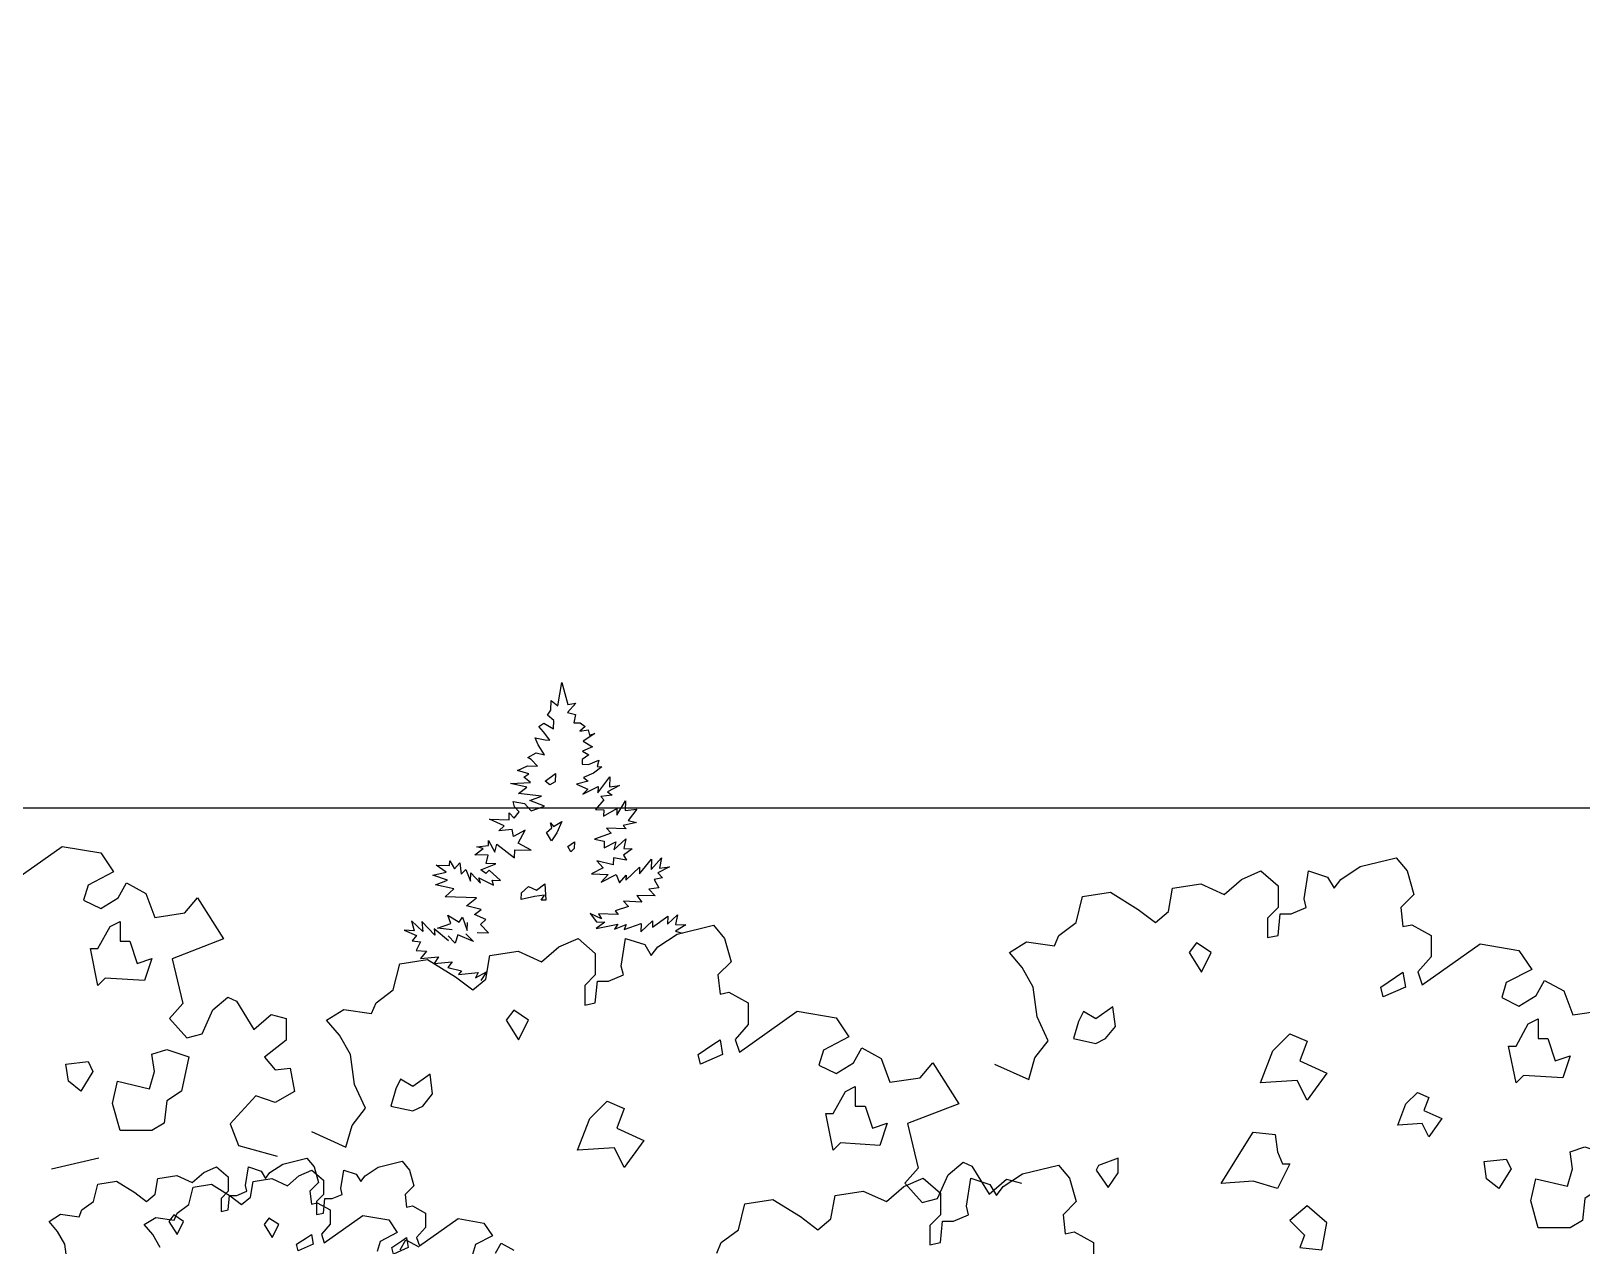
# Model space of a CAD drawing. Header units: inches. Extents: x -11 to 128, y 7 to 56.
# Drawn here: x 25.895 to 27.016, y 23.801 to 24.68 of the extents above; entities that cross this region are included whole.
import ezdxf

# ---------------------------------------------------------------- set-up
doc = ezdxf.new("R2010")
doc.units = ezdxf.units.IN
doc.header["$MEASUREMENT"] = 0
doc.layers.add('CAY', color=94, linetype='Continuous')
doc.layers.add('CAY-3', color=61, linetype='Continuous')
picture_1 = doc.add_image_def('image1.jpg', size_in_pixel=(1680, 1093))

# ---------------------------------------------------------------- blocks, each defined once
blk = doc.blocks.new('A$C76451831')
at = {"layer": 'CAY'}
for p, q in [((2471.8, 2031.9), (2478.5, 2069.3)), ((2478.5, 2069.3), (2487.7, 2034.1)), ((2455.4, 2016.6), (2460.6, 2024.6)), ((2460.6, 2024.6), (2461.2, 2040.4)), ((2461.2, 2040.4), (2471.8, 2031.9)), ((2500.9, 2036.3), (2487.3, 2020.9)), ((2487.7, 2034.1), (2500.9, 2036.3)), ((2441.2, 1998.5), (2449.5, 2003.7)), ((2449, 1990.1), (2441.2, 1998.5)), ((2449.5, 2003.7), (2465, 1995)), ((2465.5, 2008.1), (2455.4, 2016.6)), ((2465, 1995), (2465.5, 2008.1)), ((2487.3, 2020.9), (2500.3, 2017.8)), ((2500.3, 2017.8), (2497.6, 2004.7)), ((2497.6, 2004.7), (2508, 2004.3)), ((2515.9, 1998.6), (2507.5, 1990.8)), ((2508, 2004.3), (2515.9, 1998.6)), ((2435.1, 1980.1), (2451.3, 1976.8)), ((2440.1, 1969.1), (2435.1, 1980.1)), ((2459, 1976.6), (2449, 1990.1)), ((2451.3, 1976.8), (2459, 1976.6)), ((2507.5, 1990.8), (2520.7, 1993)), ((2531.4, 1987.2), (2512.4, 1974.7)), ((2512.4, 1974.7), (2527.9, 1966)), ((2520.7, 1993), (2523.1, 1984.8)), ((2523.1, 1984.8), (2531.4, 1987.2)), ((2423.5, 1948.4), (2437, 1956)), ((2437, 1956), (2450.4, 1952.9)), ((2450.4, 1952.9), (2440.1, 1969.1)), ((2522, 1953.1), (2511.3, 1945.3)), ((2527.9, 1966), (2511.8, 1958.9)), ((2511.8, 1958.9), (2522, 1953.1)), ((2407, 1927.6), (2423.1, 1935.2)), ((2425.3, 1922), (2407, 1927.6)), ((2423.1, 1935.2), (2438.9, 1934.7)), ((2428.9, 1945.4), (2423.5, 1948.4)), ((2438.9, 1934.7), (2428.9, 1945.4)), ((2511.3, 1945.3), (2511.1, 1937.6)), ((2511.1, 1937.6), (2521.5, 1937.2)), ((2521.5, 1937.2), (2538.1, 1944.4)), ((2542.7, 1933.8), (2529.2, 1923.4)), ((2538.1, 1944.4), (2535, 1934)), ((2535, 1934), (2542.7, 1933.8)), ((2395.4, 1906.7), (2427.6, 1908.3)), ((2421.9, 1900.8), (2395.4, 1906.7)), ((2408.4, 1890.4), (2421.9, 1900.8)), ((2417, 1916.8), (2425.3, 1922)), ((2427.6, 1908.3), (2417, 1916.8)), ((2520.6, 1910.5), (2501.8, 1905.7)), ((2501.8, 1905.7), (2520.1, 1897.4)), ((2512.1, 1889.5), (2536.6, 1901.8)), ((2529.2, 1923.4), (2513.1, 1916.2)), ((2513.1, 1916.2), (2520.6, 1910.5)), ((2536.2, 1891.4), (2555.7, 1917.4)), ((2536.6, 1901.8), (2536.2, 1891.4)), ((2571.1, 1903.3), (2552.1, 1893.5)), ((2555.7, 1917.4), (2555.1, 1901.1)), ((2555.1, 1901.1), (2571.1, 1903.3)), ((2402.2, 1869.3), (2399.8, 1877.6)), ((2399.8, 1877.6), (2418.2, 1874.2)), ((2445.4, 1886.4), (2408.4, 1890.4)), ((2418.2, 1874.2), (2428.7, 1862.9)), ((2426.6, 1879.3), (2445.4, 1886.4)), ((2450.3, 1870.4), (2426.6, 1879.3)), ((2520.1, 1897.4), (2512.1, 1889.5)), ((2546.2, 1880.1), (2532.6, 1864.8)), ((2559.6, 1887.8), (2541, 1885.8)), ((2541, 1885.8), (2546.2, 1880.1)), ((2552.1, 1893.5), (2559.6, 1887.8)), ((2566.7, 1855.4), (2580.6, 1878.9)), ((2580.6, 1878.9), (2580.1, 1863.1)), ((2361.6, 1849.4), (2393.3, 1848.3)), ((2385.3, 1838.2), (2361.6, 1849.4)), ((2393.3, 1848.3), (2393.7, 1859.2)), ((2393.7, 1859.2), (2401.6, 1850.7)), ((2401.6, 1850.7), (2409.6, 1860.9)), ((2409.6, 1860.9), (2402.2, 1869.3)), ((2428.7, 1862.9), (2450.3, 1870.4)), ((2532.6, 1864.8), (2545.7, 1864.3)), ((2545.3, 1853.9), (2567, 1866.3)), ((2545.7, 1864.3), (2545.3, 1853.9)), ((2567, 1866.3), (2566.7, 1855.4)), ((2580.1, 1863.1), (2599.2, 1865.2)), ((2599.2, 1865.2), (2585, 1847.1)), ((2376.8, 1830.3), (2385.3, 1838.2)), ((2398.2, 1832.3), (2376.8, 1830.3)), ((2400.5, 1821.3), (2398.2, 1832.3)), ((2419.5, 1831.5), (2400.5, 1821.3)), ((2407.9, 1810.6), (2419.5, 1831.5)), ((2557.5, 1826.7), (2530.9, 1816.8)), ((2581.8, 1833.6), (2550.1, 1834.7)), ((2550.1, 1834.7), (2557.5, 1826.7)), ((2598.4, 1843.9), (2577, 1839.2)), ((2577, 1839.2), (2581.8, 1833.6)), ((2585, 1847.1), (2598.4, 1843.9)), ((1580.1, 1739.3), (1673.3, 1805.4)), ((1673.3, 1805.4), (1735.8, 1794.7)), ((2338.3, 1791.8), (2351.8, 1801.7)), ((2341.5, 1804.8), (2360.1, 1806.9)), ((2351.8, 1801.7), (2341.5, 1804.8)), ((2360.1, 1806.9), (2360.4, 1815)), ((2360.4, 1815), (2370.2, 1796.1)), ((2370.2, 1796.1), (2373.4, 1809.1)), ((2373.4, 1809.1), (2402, 1786.8)), ((2402, 1786.8), (2402.5, 1799.9)), ((2402.5, 1799.9), (2428.8, 1799)), ((2428.8, 1799), (2407.9, 1810.6)), ((2530.9, 1816.8), (2546.6, 1813.5)), ((2546.6, 1813.5), (2546.3, 1803.1)), ((2546.3, 1803.1), (2565.2, 1812.8)), ((2562, 1799.8), (2581.2, 1817.7)), ((2565.2, 1812.8), (2562, 1799.8)), ((2591.5, 1801.5), (2577.6, 1791.1)), ((2581.2, 1817.7), (2577.9, 1802)), ((2577.9, 1802), (2591.5, 1801.5)), ((1735.8, 1794.7), (1756.4, 1764.1)), ((2292, 1763.9), (2276.1, 1775.3)), ((2276.1, 1775.3), (2297.4, 1774.6)), ((2297.4, 1774.6), (2297.7, 1782.3)), ((2297.7, 1782.3), (2305.3, 1768.9)), ((2305.3, 1768.9), (2313.9, 1779)), ((2313.9, 1779), (2315.9, 1760.3)), ((2359.6, 1791), (2338.3, 1791.8)), ((2347.9, 1767.4), (2372.2, 1777)), ((2356.4, 1777.5), (2359.6, 1791)), ((2372.2, 1777), (2356.4, 1777.5)), ((2561.2, 1775.8), (2534.7, 1782.2)), ((2534.7, 1782.2), (2545.1, 1770.9)), ((2561.5, 1786.7), (2561.2, 1775.8)), ((2582.7, 1783.2), (2561.5, 1786.7)), ((2577.6, 1791.1), (2582.7, 1783.2)), ((2603.3, 1761.2), (2622.6, 1784.5)), ((2622.1, 1768.2), (2639, 1786.7)), ((2622.6, 1784.5), (2622.1, 1768.2)), ((2639, 1786.7), (2635.8, 1770.5)), ((3764, 1772.8), (3822.4, 1787)), ((3822.4, 1787), (3840.1, 1765.7)), ((1756.4, 1764.1), (1715.1, 1742.8)), ((2270.6, 1759.2), (2292, 1763.9)), ((2294.3, 1750.7), (2270.6, 1759.2)), ((2275, 1743.2), (2294.3, 1750.7)), ((2315.9, 1760.3), (2323.9, 1768.2)), ((2323.9, 1768.2), (2331.4, 1749.4)), ((2331.4, 1749.4), (2331.9, 1762.5)), ((2331.9, 1762.5), (2347.1, 1746.1)), ((2347.1, 1746.1), (2344.7, 1754.4)), ((2344.7, 1754.4), (2368.3, 1742.7)), ((2355.9, 1761.7), (2347.9, 1767.4)), ((2361.5, 1766.9), (2355.9, 1761.7)), ((2379.5, 1750.4), (2361.5, 1766.9)), ((2365.9, 1750.9), (2379.5, 1750.4)), ((2368.3, 1742.7), (2365.9, 1750.9)), ((2545.1, 1770.9), (2526.2, 1761.2)), ((2526.2, 1761.2), (2552.9, 1760.2)), ((2552.9, 1760.2), (2541.6, 1747.5)), ((2541.6, 1747.5), (2566, 1759.8)), ((2566, 1759.8), (2571, 1746.5)), ((2571, 1746.5), (2581.9, 1759.2)), ((2581.6, 1751.1), (2603.6, 1771.6)), ((2581.9, 1759.2), (2581.6, 1751.1)), ((2603.6, 1771.6), (2603.3, 1761.2)), ((2640.2, 1754.5), (2627, 1752.2)), ((2627, 1752.2), (2634.6, 1738.8)), ((2651.7, 1772.6), (2632.8, 1762.9)), ((2632.8, 1762.9), (2640.2, 1754.5)), ((2635.8, 1770.5), (2651.7, 1772.6)), ((3545.3, 1728), (3573, 1752.2)), ((3573, 1752.2), (3604.2, 1765.7)), ((3604.2, 1765.7), (3631.9, 1741.6)), ((3673.8, 1720.9), (3680.9, 1765.7)), ((3680.9, 1765.7), (3711.5, 1755.7)), ((3711.5, 1755.7), (3722.2, 1738)), ((3722.2, 1738), (3732.8, 1752.2)), ((3732.8, 1752.2), (3764, 1772.8)), ((3840.1, 1765.7), (3850.7, 1728)), ((1715.1, 1742.8), (1708.1, 1718.6)), ((1763.5, 1722.2), (1777.1, 1746.4)), ((1777.1, 1746.4), (1808.3, 1729.3)), ((1808.3, 1729.3), (1822.5, 1690.9)), ((2304.2, 1736.7), (2275, 1743.2)), ((2290.6, 1724.1), (2304.2, 1736.7)), ((2340.9, 1722.3), (2290.6, 1724.1)), ((2628.7, 1725.4), (2599.3, 1726.4)), ((2599.3, 1726.4), (2607.1, 1715.7)), ((2634.6, 1738.8), (2618.3, 1736.6)), ((2618.3, 1736.6), (2628.7, 1725.4)), ((3306.5, 1682.6), (3317.1, 1724.4)), ((3317.1, 1724.4), (3361.9, 1731.5)), ((3361.9, 1731.5), (3406.7, 1703.8)), ((3455.6, 1700.3), (3462.1, 1738)), ((3462.1, 1738), (3507.5, 1745.1)), ((3507.5, 1745.1), (3545.3, 1728)), ((3631.9, 1741.6), (3631.9, 1706.7)), ((3850.7, 1728), (3829.5, 1706.7)), ((1708.1, 1718.6), (1735.8, 1705.1)), ((1735.8, 1705.1), (1763.5, 1722.2)), ((1870.8, 1698), (1891.4, 1722.2)), ((1891.4, 1722.2), (1933.3, 1656.1)), ((2324.6, 1709.7), (2340.9, 1722.3)), ((2348.4, 1703.5), (2324.6, 1709.7)), ((2337.7, 1695.7), (2348.4, 1703.5)), ((2585.5, 1708.3), (2564, 1701.4)), ((2564, 1701.4), (2569.2, 1695.7)), ((2577.7, 1716.8), (2585.5, 1708.3)), ((2607.1, 1715.7), (2577.7, 1716.8)), ((3406.7, 1703.8), (3434.4, 1682.6)), ((3434.4, 1682.6), (3455.6, 1700.3)), ((3631.9, 1706.7), (3614.8, 1689.6)), ((3653.2, 1696.7), (3677.3, 1706.7)), ((3677.3, 1706.7), (3673.8, 1720.9)), ((3829.5, 1706.7), (3833, 1676.1)), ((1822.5, 1690.9), (1870.8, 1698)), ((2236.3, 1685.2), (2240.6, 1669.3)), ((2254.4, 1667.9), (2236.3, 1685.2)), ((2252.8, 1684.1), (2254.4, 1667.9)), ((2273.6, 1662), (2252.8, 1684.1)), ((2278, 1673.7), (2299.6, 1681.1)), ((2294.6, 1694.5), (2313.2, 1683.4)), ((2299.6, 1681.1), (2294.6, 1694.5)), ((2313.2, 1683.4), (2318.5, 1691.4)), ((2318.5, 1691.4), (2325.9, 1669.8)), ((2325.9, 1669.8), (2326.4, 1682.9)), ((2356, 1687.3), (2337.7, 1695.7)), ((2347.5, 1679.5), (2356, 1687.3)), ((2360.2, 1665.9), (2347.5, 1679.5)), ((2524, 1697.3), (2533.9, 1683.8)), ((2542.3, 1688.5), (2524, 1697.3)), ((2547.5, 1683.4), (2533.6, 1673)), ((2533.6, 1673), (2568.7, 1679.9)), ((2533.9, 1683.8), (2547.5, 1683.4)), ((2569.2, 1695.7), (2537.1, 1696.9)), ((2537.1, 1696.9), (2542.3, 1688.5)), ((2568.7, 1679.9), (2563, 1671.9)), ((2563, 1671.9), (2581.8, 1679.4)), ((2578.8, 1671.4), (2605.9, 1681.3)), ((2581.8, 1679.4), (2578.8, 1671.4)), ((2605.4, 1667.7), (2624.6, 1685.6)), ((2605.9, 1681.3), (2605.4, 1667.7)), ((2624.3, 1675.2), (2648.9, 1693)), ((2624.6, 1685.6), (2624.3, 1675.2)), ((2648.4, 1679.8), (2664.8, 1695.1)), ((2648.9, 1693), (2648.4, 1679.8)), ((2677.9, 1678.8), (2661.2, 1668.5)), ((2664.8, 1695.1), (2661.6, 1679.4)), ((2661.6, 1679.4), (2677.9, 1678.8)), ((2664.3, 1664.1), (2722.6, 1678.3)), ((2722.6, 1678.3), (2740.3, 1657)), ((3278.8, 1661.9), (3306.5, 1682.6)), ((3614.8, 1689.6), (3614.8, 1658.4)), ((3631.9, 1661.9), (3635.5, 1696.7)), ((3635.5, 1696.7), (3653.2, 1696.7)), ((3833, 1676.1), (3847.2, 1679)), ((3847.2, 1679), (3878.4, 1661.9)), ((1933.3, 1656.1), (1850.8, 1624.3)), ((2224.6, 1670.4), (2244.1, 1661.9)), ((2240.6, 1669.3), (2224.6, 1670.4)), ((2244.1, 1661.9), (2237.2, 1653)), ((2237.2, 1653), (2250.5, 1651.6)), ((2250.5, 1651.6), (2243.7, 1637.7)), ((2272.6, 1672.4), (2273.6, 1662)), ((2295.9, 1653.3), (2272.6, 1672.4)), ((2301.9, 1670.6), (2278, 1673.7)), ((2306.7, 1649.3), (2295.1, 1661.4)), ((2310.8, 1662.9), (2306.7, 1649.3)), ((2336, 1652.2), (2310.8, 1662.9)), ((2323.9, 1664.2), (2336, 1652.2)), ((2341.7, 1666.5), (2360.2, 1665.9)), ((2473.2, 1643.5), (2504.5, 1657)), ((2504.5, 1657), (2532.2, 1632.9)), ((2574, 1612.2), (2581.1, 1657)), ((2581.1, 1657), (2611.8, 1647)), ((2633, 1643.5), (2664.3, 1664.1)), ((2661.2, 1668.5), (2672, 1665.4)), ((2740.3, 1657), (2750.9, 1619.3)), ((3199.2, 1634.2), (3226.9, 1651.3)), ((3226.9, 1651.3), (3271.7, 1644.8)), ((3271.7, 1644.8), (3278.8, 1661.9)), ((3614.8, 1658.4), (3631.9, 1661.9)), ((3878.4, 1661.9), (3878.4, 1627.1)), ((1850.8, 1624.3), (1867.9, 1552.3)), ((2243.7, 1637.7), (2260.2, 1636.6)), ((2260.2, 1636.6), (2250.4, 1624.7)), ((2250.4, 1624.7), (2279.7, 1627.6)), ((2279.7, 1627.6), (2272.6, 1616.4)), ((2355.9, 1591.6), (2362.4, 1629.3)), ((2362.4, 1629.3), (2407.8, 1636.4)), ((2407.8, 1636.4), (2445.5, 1619.3)), ((2445.5, 1619.3), (2473.2, 1643.5)), ((2532.2, 1632.9), (2532.2, 1598.1)), ((2611.8, 1647), (2622.4, 1629.3)), ((2622.4, 1629.3), (2633, 1643.5)), ((3219.8, 1610), (3199.2, 1634.2)), ((3878.4, 1627.1), (3857.2, 1602.9)), ((3864.3, 1582.3), (3957.4, 1648.4)), ((3957.4, 1648.4), (4019.9, 1637.7)), ((4019.9, 1637.7), (4040.5, 1607.1)), ((2206.7, 1573.9), (2217.3, 1615.8)), ((2217.3, 1615.8), (2262.1, 1622.8)), ((2262.1, 1622.8), (2306.9, 1595.1)), ((2272.6, 1616.4), (2301.9, 1619.3)), ((2301.9, 1619.3), (2294.6, 1610.4)), ((2294.6, 1610.4), (2316.5, 1604.8)), ((2316.5, 1604.8), (2311.6, 1598.8)), ((2311.6, 1598.8), (2343.6, 1601.9)), ((2339, 1593.3), (2356.7, 1603.2)), ((2343.6, 1601.9), (2339, 1593.3)), ((2356.7, 1603.2), (2347.6, 1589.1)), ((2577.6, 1598.1), (2574, 1612.2)), ((2750.9, 1619.3), (2729.7, 1598.1)), ((3237.5, 1578.7), (3219.8, 1610)), ((3857.2, 1602.9), (3864.3, 1582.3)), ((4040.5, 1607.1), (3999.3, 1585.8)), ((2179, 1553.2), (2206.7, 1573.9)), ((2306.9, 1595.1), (2334.7, 1573.9)), ((2334.7, 1573.9), (2355.9, 1591.6)), ((2532.2, 1598.1), (2515.1, 1580.9)), ((2515.1, 1580.9), (2515.1, 1549.7)), ((2532.2, 1553.2), (2535.7, 1588)), ((2535.7, 1588), (2553.4, 1588)), ((2553.4, 1588), (2577.6, 1598.1)), ((2729.7, 1598.1), (2733.2, 1567.4)), ((3244, 1530.4), (3237.5, 1578.7)), ((3999.3, 1585.8), (3992.2, 1561.6)), ((4047.6, 1565.2), (4061.2, 1589.4)), ((4061.2, 1589.4), (4092.4, 1572.3)), ((1867.9, 1552.3), (1846.6, 1528.1)), ((1916.2, 1541.7), (1940.4, 1562.3)), ((1940.4, 1562.3), (1954.5, 1555.8)), ((1954.5, 1555.8), (1982.2, 1510.4)), ((2171.9, 1536.1), (2179, 1553.2)), ((2515.1, 1549.7), (2532.2, 1553.2)), ((2733.2, 1567.4), (2747.4, 1570.3)), ((2747.4, 1570.3), (2778.6, 1553.2)), ((2778.6, 1553.2), (2778.6, 1518.4)), ((3992.2, 1561.6), (4019.9, 1548.1)), ((4019.9, 1548.1), (4047.6, 1565.2)), ((4092.4, 1572.3), (4106.6, 1533.9)), ((1846.6, 1528.1), (1874.3, 1496.9)), ((1899.1, 1503.3), (1916.2, 1541.7)), ((1982.2, 1510.4), (2010, 1534.6)), ((2010, 1534.6), (2034.1, 1528.1)), ((2034.1, 1528.1), (2034.1, 1493.3)), ((2099.4, 1525.5), (2127.1, 1542.6)), ((2120, 1501.3), (2099.4, 1525.5)), ((2127.1, 1542.6), (2171.9, 1536.1)), ((2764.5, 1473.6), (2857.6, 1539.7)), ((2857.6, 1539.7), (2920.1, 1529)), ((2920.1, 1529), (2940.8, 1498.4)), ((3261.7, 1492), (3244, 1530.4)), ((4106.6, 1533.9), (4154.9, 1541)), ((1874.3, 1496.9), (1899.1, 1503.3)), ((2137.7, 1470.1), (2120, 1501.3)), ((2778.6, 1518.4), (2757.4, 1494.2)), ((2034.1, 1493.3), (1999.3, 1465.6)), ((2757.4, 1494.2), (2764.5, 1473.6)), ((2899.5, 1477.1), (2892.4, 1452.9)), ((2940.8, 1498.4), (2899.5, 1477.1)), ((2947.9, 1456.5), (2961.4, 1480.7)), ((2961.4, 1480.7), (2992.7, 1463.6)), ((3240.4, 1464.3), (3261.7, 1492)), ((1999.3, 1465.6), (2016.4, 1445)), ((2144.2, 1421.7), (2137.7, 1470.1)), ((2892.4, 1452.9), (2920.1, 1439.4)), ((2920.1, 1439.4), (2947.9, 1456.5)), ((2992.7, 1463.6), (3006.8, 1425.2)), ((3055.2, 1432.3), (3075.8, 1456.5)), ((3075.8, 1456.5), (3117.7, 1390.4)), ((3175, 1454.3), (3230.4, 1429.5)), ((3230.4, 1429.5), (3240.4, 1464.3)), ((2016.4, 1445), (2040.6, 1447.9)), ((2040.6, 1447.9), (2047.7, 1410.1)), ((3006.8, 1425.2), (3055.2, 1432.3)), ((1985.2, 1403.1), (1943.9, 1358.2)), ((2016.4, 1392.5), (1985.2, 1403.1)), ((2047.7, 1410.1), (2016.4, 1392.5)), ((2161.9, 1383.3), (2144.2, 1421.7)), ((2140.7, 1355.6), (2161.9, 1383.3)), ((3117.7, 1390.4), (3035.1, 1358.6)), ((1943.9, 1358.2), (1957.5, 1323.4)), ((2130.6, 1320.8), (2140.7, 1355.6)), ((3035.1, 1358.6), (3052.2, 1286.6)), ((2075.2, 1345.6), (2130.6, 1320.8)), ((1732.8, 1302.8), (1656.2, 1285.1)), ((1957.5, 1323.4), (2020, 1306.3)), ((3052.2, 1286.6), (3031, 1262.4))]:
    blk.add_line(p, q, dxfattribs=at)
for points in [[(2451.7, 1910.2), (2468, 1922.8), (2467.5, 1909.6), (2459.2, 1904.5)], [(2453.8, 1827.6), (2462.2, 1835.5), (2459.8, 1843.3), (2465, 1837.6), (2478.4, 1845.3), (2470.1, 1827), (2461.5, 1814.2)], [(2452.7, 1718.4), (2445, 1718.7), (2450.2, 1726.6), (2434.3, 1724.5), (2412.8, 1719.8), (2413.2, 1730.7), (2424.4, 1740.7), (2437.4, 1734.8), (2450.9, 1745.2)], [(1750.8, 1676.2), (1766.7, 1684.2), (1766.7, 1652.5), (1782.5, 1652.5), (1794.4, 1616.8), (1818.1, 1624.8), (1806.3, 1589.1), (1742.9, 1593.1), (1731.1, 1581.2), (1719.2, 1640.6), (1731.1, 1640.6)], [(3524.3, 1634.1), (3500.5, 1649.9), (3488.6, 1634.1), (3508.4, 1602.4)], [(3821.2, 1594.5), (3833.1, 1602.4), (3837, 1578.6), (3801.4, 1562.8), (3797.4, 1578.6)], [(2424.5, 1525.4), (2400.8, 1541.2), (2388.9, 1525.4), (2408.7, 1493.7)], [(3369.9, 1515.3), (3365.9, 1547), (3338.2, 1527.2), (3318.4, 1539), (3310.5, 1523.2), (3302.6, 1495.5), (3338.2, 1487.6), (3354, 1495.5)], [(4035, 1519.2), (4050.8, 1527.2), (4050.8, 1495.5), (4066.6, 1495.5), (4078.5, 1459.8), (4102.3, 1467.8), (4090.4, 1432.1), (4027.1, 1436.1), (4015.2, 1424.2), (4003.3, 1483.6), (4015.2, 1483.6)], [(3623.3, 1475.7), (3651, 1503.4), (3678.7, 1491.5), (3666.8, 1459.8), (3710.3, 1440), (3678.7, 1396.5), (3662.8, 1428.1), (3603.5, 1424.2)], [(1754.8, 1391.1), (1762.7, 1426.7), (1814.2, 1414.8), (1822.1, 1442.6), (1818.1, 1470.3), (1841.9, 1478.2), (1877.5, 1466.3), (1865.7, 1410.9), (1841.9, 1395), (1837.9, 1359.4), (1818.1, 1347.5), (1766.7, 1347.5)], [(2721.4, 1485.8), (2733.3, 1493.7), (2737.3, 1469.9), (2701.6, 1454.1), (2697.7, 1469.9)], [(1683.5, 1426.7), (1679.6, 1454.5), (1715.2, 1458.4), (1723.1, 1442.6), (1703.3, 1410.9)], [(2270.1, 1406.6), (2266.2, 1438.3), (2238.4, 1418.5), (2218.7, 1430.3), (2210.7, 1414.5), (2202.8, 1386.8), (2238.4, 1378.9), (2254.3, 1386.8)], [(2935.2, 1410.5), (2951, 1418.5), (2951, 1386.8), (2966.9, 1386.8), (2978.8, 1351.1), (3002.5, 1359.1), (2990.6, 1323.4), (2927.3, 1327.4), (2915.4, 1315.5), (2903.5, 1374.9), (2915.4, 1374.9)], [(3837.8, 1390.3), (3856.3, 1408.8), (3874.8, 1400.9), (3866.9, 1379.8), (3895.9, 1366.6), (3874.8, 1337.5), (3864.2, 1358.6), (3824.6, 1356)], [(2523.5, 1367), (2551.2, 1394.7), (2578.9, 1382.8), (2567, 1351.1), (2610.6, 1331.3), (2578.9, 1287.8), (2563.1, 1319.5), (2503.7, 1315.5)], [(3571.8, 1313.3), (3591.6, 1345), (3627.2, 1341), (3631.2, 1313.3), (3639.1, 1293.5), (3651, 1293.5), (3631.2, 1253.9), (3591.6, 1265.8), (3540.1, 1261.8)], [(3342.6, 1291.2), (3338.7, 1283.3), (3358.5, 1255.6), (3374.3, 1279.3), (3374.3, 1303.1)], [(3967.7, 1269.7), (3963.7, 1297.4), (3999.3, 1301.4), (4007.3, 1285.6), (3987.5, 1253.9)], [(4038.9, 1234.1), (4046.9, 1269.7), (4098.3, 1257.8), (4106.2, 1285.6), (4102.3, 1313.3), (4126, 1321.2), (4161.7, 1309.3), (4149.8, 1253.9), (4126, 1238), (4122.1, 1202.4), (4102.3, 1190.5), (4050.8, 1190.5)], [(3702.4, 1154.9), (3710.3, 1198.4), (3678.7, 1226.2), (3651, 1202.4), (3674.7, 1178.6), (3666.8, 1158.8)], [(2022.5, 1195.9), (2006.6, 1206.4), (1998.7, 1195.9), (2011.9, 1174.8)], [(2220.4, 1169.5), (2228.3, 1174.8), (2231, 1158.9), (2207.2, 1148.4), (2204.6, 1158.9)]]:
    blk.add_lwpolyline(points, close=True, dxfattribs=at)
for points in [[(2492.6, 1796.8), (2487.9, 1805.1), (2498.6, 1812.9), (2498.2, 1802), (2492.6, 1796.8)], [(1831.3, 1159), (1819.5, 1179.8), (1805.7, 1196), (1824.2, 1207.4), (1854.1, 1203), (1858.8, 1214.4), (1877.3, 1228.2), (1884.3, 1256.1), (1914.2, 1260.8), (1944.1, 1242.4), (1962.6, 1228.2), (1976.7, 1240), (1981, 1265.2), (2011.3, 1269.9), (2036.5, 1258.5), (2054.9, 1274.6), (2075.8, 1283.7), (2094.3, 1267.5), (2094.3, 1244.3), (2082.9, 1232.9), (2082.9, 1212.1), (2094.3, 1214.4), (2096.6, 1237.6), (2108.4, 1237.6), (2124.5, 1244.3), (2122.2, 1253.8), (2126.9, 1283.7), (2147.3, 1277), (2154.4, 1265.2), (2161.5, 1274.6), (2182.3, 1288.4), (2221.2, 1297.8), (2233, 1283.7), (2240.1, 1258.5), (2225.9, 1244.3), (2228.3, 1223.9), (2237.7, 1225.8), (2258.6, 1214.4), (2258.6, 1191.2), (2244.4, 1175.1), (2249.1, 1161.4), (2311.2, 1205.4), (2352.9, 1198.3), (2366.7, 1177.9), (2339.1, 1163.7), (2334.4, 1147.6)], [(2371.4, 1149.9), (2380.4, 1166.1), (2401.2, 1154.7)]]:
    blk.add_lwpolyline(points, dxfattribs=at)
at = {"layer": 'CAY-3'}
for p, q in [((3083.5, 1237.6), (3100.6, 1276)), ((3100.6, 1276), (3124.7, 1296.6)), ((3124.7, 1296.6), (3138.9, 1290.1)), ((3138.9, 1290.1), (3166.6, 1244.7)), ((3188.9, 1257), (3220.2, 1277.6)), ((3220.2, 1277.6), (3278.5, 1291.8)), ((3278.5, 1291.8), (3296.2, 1270.6)), ((2918.3, 1242.8), (2963.7, 1249.9)), ((2963.7, 1249.9), (3001.4, 1232.8)), ((3001.4, 1232.8), (3029.1, 1257)), ((3029.1, 1257), (3060.4, 1270.6)), ((3031, 1262.4), (3058.7, 1231.2)), ((3060.4, 1270.6), (3088.1, 1246.4)), ((3130, 1225.7), (3137, 1270.6)), ((3137, 1270.6), (3167.7, 1260.5)), ((3166.6, 1244.7), (3194.3, 1268.9)), ((3167.7, 1260.5), (3178.3, 1242.8)), ((3178.3, 1242.8), (3188.9, 1257)), ((3194.3, 1268.9), (3218.5, 1262.4)), ((3296.2, 1270.6), (3306.9, 1232.8)), ((2762.6, 1187.4), (2773.2, 1229.3)), ((2773.2, 1229.3), (2818.1, 1236.4)), ((2818.1, 1236.4), (2862.9, 1208.6)), ((2911.8, 1205.1), (2918.3, 1242.8)), ((3058.7, 1231.2), (3083.5, 1237.6)), ((3088.1, 1246.4), (3088.1, 1211.6)), ((3133.5, 1211.6), (3130, 1225.7)), ((3306.9, 1232.8), (3285.6, 1211.6)), ((2862.9, 1208.6), (2890.6, 1187.4)), ((2890.6, 1187.4), (2911.8, 1205.1)), ((3088.1, 1211.6), (3071, 1194.5)), ((3088.1, 1166.8), (3091.6, 1201.6)), ((3091.6, 1201.6), (3109.3, 1201.6)), ((3109.3, 1201.6), (3133.5, 1211.6)), ((3285.6, 1211.6), (3289.2, 1180.9)), ((2734.9, 1166.8), (2762.6, 1187.4)), ((3071, 1194.5), (3071, 1163.2)), ((3289.2, 1180.9), (3303.3, 1183.9)), ((3303.3, 1183.9), (3334.6, 1166.8)), ((2727.8, 1149.6), (2734.9, 1166.8)), ((3071, 1163.2), (3088.1, 1166.8)), ((3334.6, 1166.8), (3334.6, 1131.9))]:
    blk.add_line(p, q, dxfattribs=at)
for points in [[(6184.7, 1054.3), (6180.3, 1086.5), (6168.5, 1107.4), (6154.8, 1123.5), (6173.3, 1134.9), (6203.1, 1130.6), (6207.9, 1142), (6226.3, 1155.7), (6233.4, 1183.7), (6263.3, 1188.4), (6293.2, 1169.9), (6311.6, 1155.7), (6325.8, 1167.5), (6330.1, 1192.7), (6360.4, 1197.4), (6385.5, 1186), (6404, 1202.1), (6424.8, 1211.2), (6443.3, 1195.1), (6443.3, 1171.9), (6431.9, 1160.5), (6431.9, 1139.6), (6443.3, 1142), (6445.7, 1165.2), (6457.5, 1165.2), (6473.6, 1171.9), (6471.2, 1181.3), (6475.9, 1211.2), (6496.4, 1204.5), (6503.5, 1192.7), (6510.5, 1202.1), (6531.4, 1215.9), (6570.3, 1225.3), (6582.1, 1211.2), (6589.1, 1186), (6575, 1171.9), (6577.4, 1151.4), (6586.8, 1153.4), (6607.6, 1142), (6607.6, 1118.8), (6593.5, 1102.7), (6598.2, 1088.9), (6660.3, 1132.9), (6702, 1125.9), (6715.7, 1105.4), (6688.2, 1091.2), (6683.5, 1075.1)], [(6720.4, 1077.5), (6729.5, 1093.6), (6750.3, 1082.2)]]:
    blk.add_lwpolyline(points, dxfattribs=at)
for points in [[(6371.5, 1123.4), (6355.7, 1134), (6347.8, 1123.4), (6361, 1102.3)], [(6569.5, 1097), (6577.4, 1102.3), (6580, 1086.5), (6556.3, 1075.9), (6553.6, 1086.5)]]:
    blk.add_lwpolyline(points, close=True, dxfattribs=at)

msp = doc.modelspace()

# ---------------------------------------------------------------- linework, layer by layer
msp.add_line((11.5604, 24.1183), (31.6304, 24.1183))

# ---------------------------------------------------------------- block references
at = {"layer": 'CAY', "xscale": 0.0004489089019145984, "yscale": 0.0004489089019145984, "zscale": 0.0004489089019145984}
for p in [(23.1447, 23.3147), (25.1659, 23.2799)]:
    msp.add_blockref('A$C76451831', p, dxfattribs=at)

# ---------------------------------------------------------------- pictures from other files: only their frames are drawn
image = msp.add_image(picture_1, insert=(12.4966, 7.3772), size_in_units=(74.4025, 48.4059))
image.dxf.flags = 6

doc.saveas('drawing.dxf')
